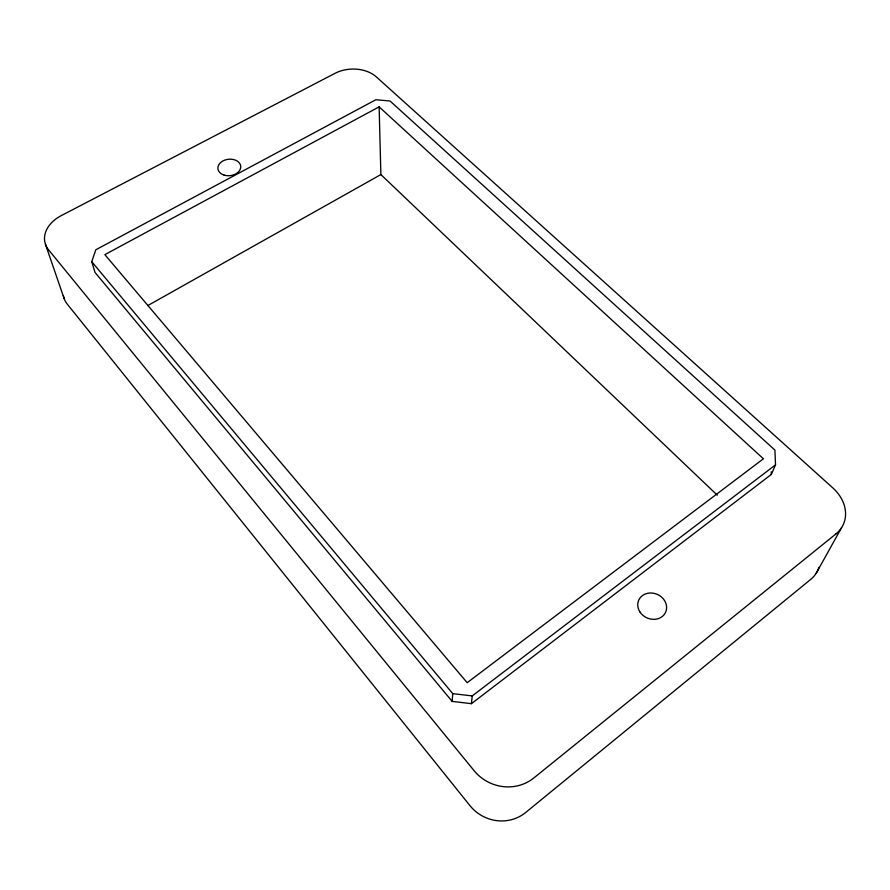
<?xml version="1.0" encoding="UTF-8"?>
<svg xmlns="http://www.w3.org/2000/svg" width="890" height="890" viewBox="0 0 890 890"><rect width="100%" height="100%" fill="white"/><g stroke="black" fill="none" stroke-linecap="round" stroke-linejoin="round"><path stroke-width="1.33" d="M452.187 701.398L452.732 693.633L91.748 261.704L95.82 249.779L375.847 99.747L390.02 100.993L774.923 450.095L775.513 464.858L771.341 474.437L471.422 703.667L452.187 701.398L95.019 272.418L91.748 261.704M471.422 703.667L472.223 695.913L775.513 464.858M816.174 573.327L841.584 527.67M147.773 305.582L380.876 174.573L379.129 106.856L104.853 254.64L467.183 682.708L763.409 458.795L379.129 106.856M452.732 693.633L472.223 695.913M380.876 174.573L717.273 495.163M45.468 244.294L64.136 298.55M771.241 471.767L771.341 474.437M63.379 295.558A31.45 23.451 -13.6 0 0 67.184 304.013L469.931 805.606A39.716 38.226 39.5 0 0 525.712 812.459L810.823 579.312A36.813 30.049 26.2 0 0 818.956 567.353M835.977 533.889L533.855 777.949A42.308 40.384 30 0 1 474.136 770.718L48.627 249.89A33.164 23.952 -12.8 0 1 61.265 215.614L335.152 73.269A29.681 20.537 -1.8 0 1 376.281 76.84L832.829 487.909A39.104 31.172 24.5 0 1 835.977 533.889M639.932 611.953A14.752 12.838 24.3 0 0 664.941 613.522A14.752 12.838 24.3 0 0 651.68 593.018A14.752 12.838 24.3 0 0 639.932 611.953M224.158 175.119A11.492 8.244 -6.6 0 0 240.745 166.352A11.492 8.244 -6.6 0 0 223.034 160.89A11.492 8.244 -6.6 0 0 224.158 175.119"/></g></svg>
